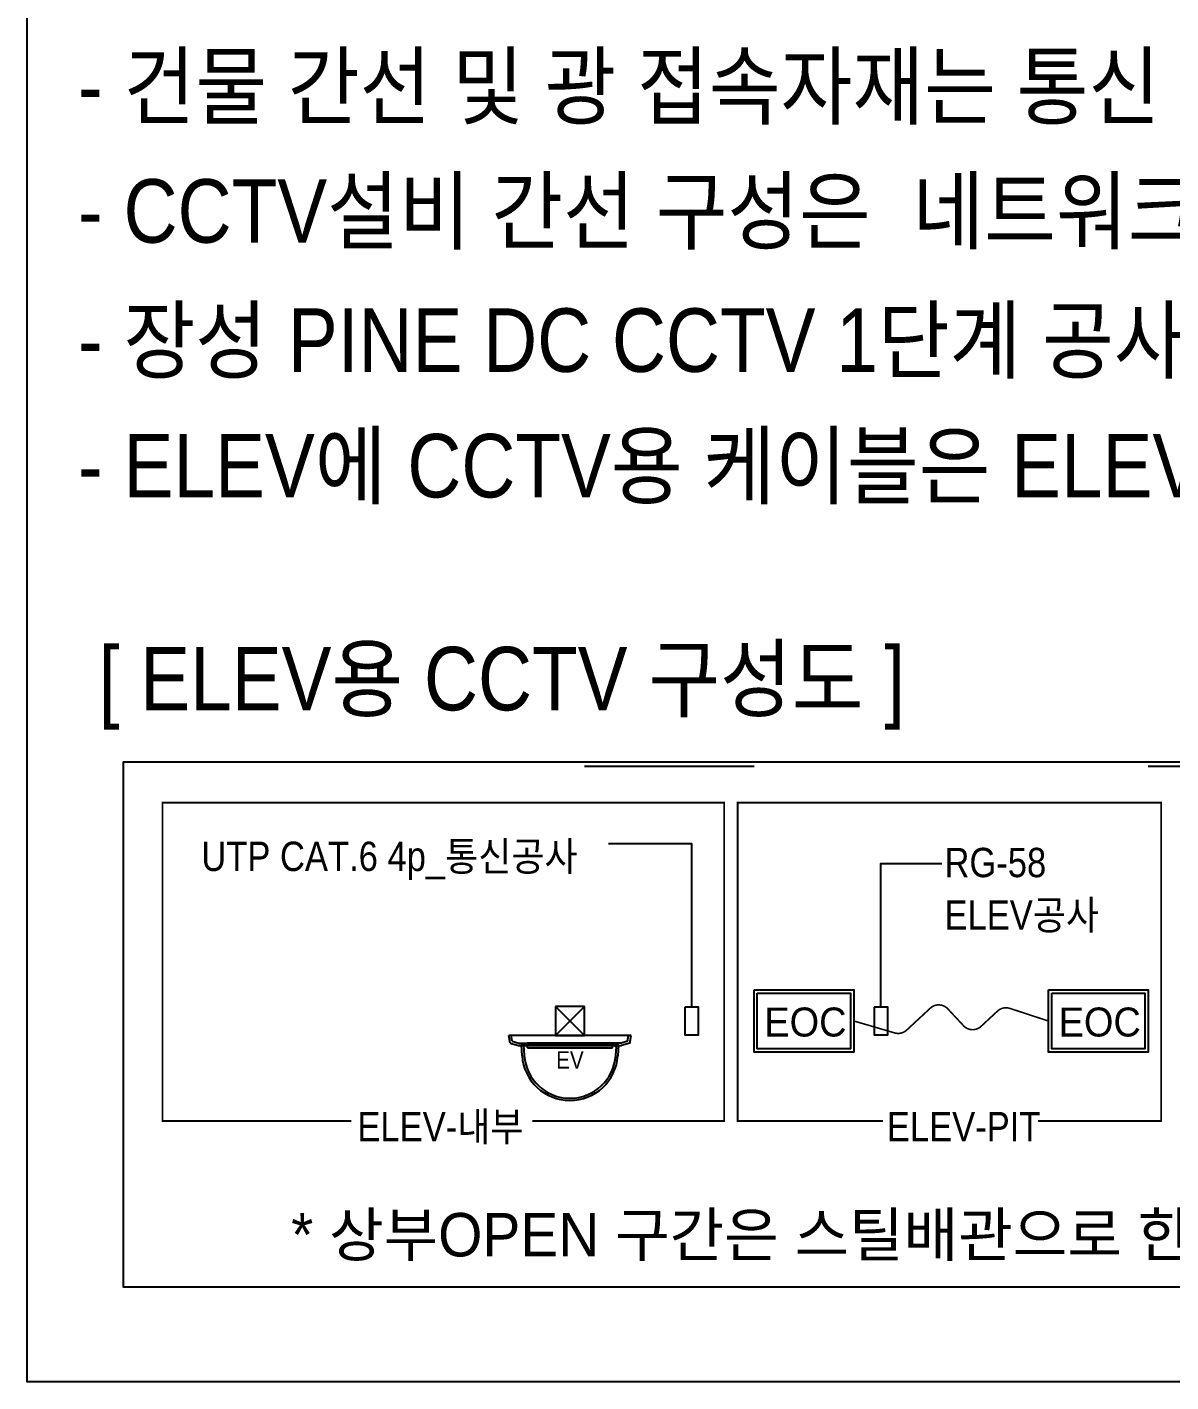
# Model space of a CAD drawing. Header units: millimetres. Extents: x 89860 to 502050, y -351975 to 882300.
# Drawn here: x 488120 to 494872, y -309008 to -301007 of the extents above; entities that cross this region are included whole.
import ezdxf
from ezdxf.enums import TextEntityAlignment as Align

# ---------------------------------------------------------------- set-up
doc = ezdxf.new("R2010")
doc.units = ezdxf.units.MM
doc.header["$LTSCALE"] = 150
doc.set_wipeout_variables(frame=1)
doc.linetypes.add('XR-NOTE(CCTV)$0$DGN Style 6', pattern=[0.47419, 0.189373, -0.094686, 0.000378746, -0.094686, 0.000378746, -0.094686])
for name, color, linetype in [('-----20 General Symbol', 3, 'Continuous'), ('-----29 Cable Schedule', 1, 'Continuous'), ('-----29 Indicator', 1, 'Continuous'), ('-----30 Text', 2, 'Continuous'), ('4', 4, 'Continuous'), ('8', 8, 'Continuous')]:
    doc.layers.add(name, color=color, linetype=linetype)
doc.styles.add('ELEC', font='')
doc.styles.get('ELEC').set_extended_font_data('Dotum')

# ---------------------------------------------------------------- blocks, each defined once
blk = doc.blocks.new('A$C93139d4c')
at = {"layer": '-----30 Text', "color": 2, "style": 'ELEC', "width": 0.9}
for s, p in [('- 건물 간선 및 광 접속자재는 통신 공사분.', (-32361, -68111)), ('- CCTV설비 간선 구성은  네트워크, 통합배선 구성도 참조', (-32361, -69585)), ('- 장성 PINE DC CCTV 1단계 공사분 (전산 A동/운영동)', (-32361, -71111)), ('- ELEV에 CCTV용 케이블은 ELEV 시공업체 공사분.', (-32361, -72594)), (' [ ELEV용 CCTV 구성도 ] ', (-32361, -75109))]:
    blk.add_text(s, height=750, dxfattribs=at).set_placement(p, align=Align.MIDDLE_LEFT)
blk.add_wipeout([(-31827, -76096), (-31827, -82293), (-10394, -82293), (-10394, -76096)]).dxf.layer = '-----20 General Symbol'
at = {"layer": '-----20 General Symbol', "linetype": 'Continuous'}
for p, q in [((-26723, -79326), (-26379, -78981)), ((-26379, -79326), (-26723, -78981)), ((-26379, -78981), (-26723, -78981)), ((-26723, -78981), (-26723, -79326)), ((-26379, -79326), (-26379, -78981)), ((-26723, -79326), (-26379, -79326))]:
    blk.add_line(p, q, dxfattribs=at)
at = {"layer": '-----20 General Symbol'}
for p, q in [((-27258, -79414), (-27274, -79326)), ((-25828, -79326), (-27274, -79326)), ((-27232, -79391), (-27244, -79326)), ((-25870, -79391), (-25858, -79326)), ((-25845, -79414), (-25828, -79326)), ((-27258, -79414), (-27159, -79443)), ((-27232, -79391), (-27155, -79414)), ((-27159, -79443), (-25943, -79443)), ((-27155, -79414), (-27085, -79414)), ((-27155, -79414), (-27055, -79414)), ((-26058, -79436), (-27130, -79436)), ((-27130, -79443), (-27130, -79436)), ((-27126, -79436), (-27118, -79563)), ((-27100, -79434), (-27091, -79561)), ((-27055, -79411), (-26047, -79411)), ((-27053, -79470), (-27055, -79411)), ((-27053, -79470), (-26050, -79470)), ((-27044, -79436), (-25973, -79436)), ((-26050, -79470), (-26047, -79411)), ((-25963, -79414), (-26047, -79414)), ((-25988, -79436), (-26037, -79436)), ((-26020, -79450), (-26020, -79436)), ((-26005, -79458), (-26020, -79450)), ((-26018, -79436), (-25977, -79436)), ((-26018, -79436), (-25977, -79436)), ((-25948, -79414), (-26017, -79414)), ((-25948, -79414), (-26017, -79414)), ((-26005, -79458), (-26012, -79561)), ((-25998, -79436), (-25998, -79414)), ((-25977, -79436), (-25985, -79563)), ((-25973, -79443), (-25973, -79436)), ((-25973, -79443), (-25973, -79436)), ((-25870, -79391), (-25948, -79414)), ((-25845, -79414), (-25943, -79443))]:
    blk.add_line(p, q, dxfattribs=at)
at = {"layer": '-----20 General Symbol', "elevation": 0}
blk.add_lwpolyline([(-10394, -76096), (-31827, -76096), (-31827, -82293), (-10394, -82293)], close=True, dxfattribs=at)
at = {"layer": '-----20 General Symbol'}
for radius in [567, 541]:
    blk.add_arc((-26551, -79524), radius, 183.9163, 356.0837, dxfattribs=at)
at = {"layer": '-----29 Cable Schedule', "color": 3}
blk.add_lwpolyline([(-5100, -83416), (-32961, -83416), (-32961, -52500), (-5100, -52500)], close=True, dxfattribs=at)
at = {"layer": '-----29 Indicator', "color": 1, "elevation": 0}
for points in [[(-25114, -78990), (-25114, -77061), (-26097, -77061)], [(-22879, -78990), (-22879, -77294), (-22161, -77294)]]:
    blk.add_lwpolyline(points, dxfattribs=at)
for points in [[(-24378, -78785), (-23198, -78785), (-23198, -79522), (-24378, -79522)], [(-24339, -78824), (-23237, -78824), (-23237, -79482), (-24339, -79482)], [(-20902, -78785), (-19723, -78785), (-19723, -79522), (-20902, -79522)], [(-20863, -78824), (-19762, -78824), (-19762, -79482), (-20863, -79482)], [(-25196, -78990), (-25196, -79317), (-25032, -79317), (-25032, -78990)], [(-22960, -78990), (-22960, -79317), (-22797, -79317), (-22797, -78990)]]:
    blk.add_lwpolyline(points, close=True, dxfattribs=at)
at = {"layer": '4', "const_width": 20, "elevation": 0}
blk.add_lwpolyline([(-29133, -80334), (-31361, -80334), (-31361, -76574), (-24731, -76574), (-24731, -80334), (-26997, -80334)], dxfattribs=at)
at = {"layer": '8'}
for p, q in [((-26379, -76144), (-24378, -76144)), ((-19723, -76144), (-17490, -76144))]:
    blk.add_line(p, q, dxfattribs=at)
at = {"layer": '8', "color": 8, "const_width": 20, "elevation": 0}
blk.add_lwpolyline([(-22854, -80334), (-24571, -80334), (-24571, -76574), (-19571, -76574), (-19571, -80334), (-21024, -80334)], dxfattribs=at)
at = {"layer": '8', "linetype": 'XR-NOTE(CCTV)$0$DGN Style 6', "const_width": 19, "elevation": 0}
blk.add_lwpolyline([(-23198, -79153), (-22716, -79294, 0.263864), (-22575, -79260), (-22297, -79002, -0.414214), (-22090, -79009), (-21904, -79209, 0.414214), (-21697, -79216), (-21503, -79036, -0.273203), (-21357, -79004), (-20902, -79153)], format="xyb", dxfattribs=at)
at = {"layer": '-----20 General Symbol', "style": 'ELEC', "width": 0.9}
blk.add_text('EV', height=206.8, dxfattribs=at).set_placement((-26551, -79613), align=Align.MIDDLE_CENTER)
at = {"layer": '-----30 Text', "style": 'ELEC', "width": 0.9}
for s, height, p in [('UTP CAT.6 4p_통신공사', 346.42, (-30904, -77485)), ('RG-58', 346.4, (-22129, -77558)), ('ELEV공사', 346.4, (-22129, -78178)), ('ELEV-내부', 346.4, (-29061, -80678)), ('ELEV-PIT', 346.4, (-22809, -80678))]:
    blk.add_text(s, height=height, dxfattribs=at).set_placement(p, align=Align.BOTTOM_LEFT)
at = {"layer": '-----30 Text', "color": 2, "style": 'ELEC'}
for p in [(-23771, -79336), (-20296, -79336)]:
    blk.add_text('EOC', height=342.3, dxfattribs=at).set_placement(p, align=Align.CENTER)
at = {"layer": '-----30 Text', "style": 'ELEC'}
blk.add_text('* 상부OPEN 구간은 스틸배관으로 한다.', height=513.22, dxfattribs=at).set_placement((-29843, -81677), align=Align.MIDDLE_LEFT)

msp = doc.modelspace()

# ---------------------------------------------------------------- block references
at = {"layer": '-----29 Cable Schedule', "xscale": 0.5, "yscale": 0.5, "zscale": 0.5}
msp.add_blockref('A$C93139d4c', (504600, -267300), dxfattribs=at)

doc.saveas('drawing.dxf')
